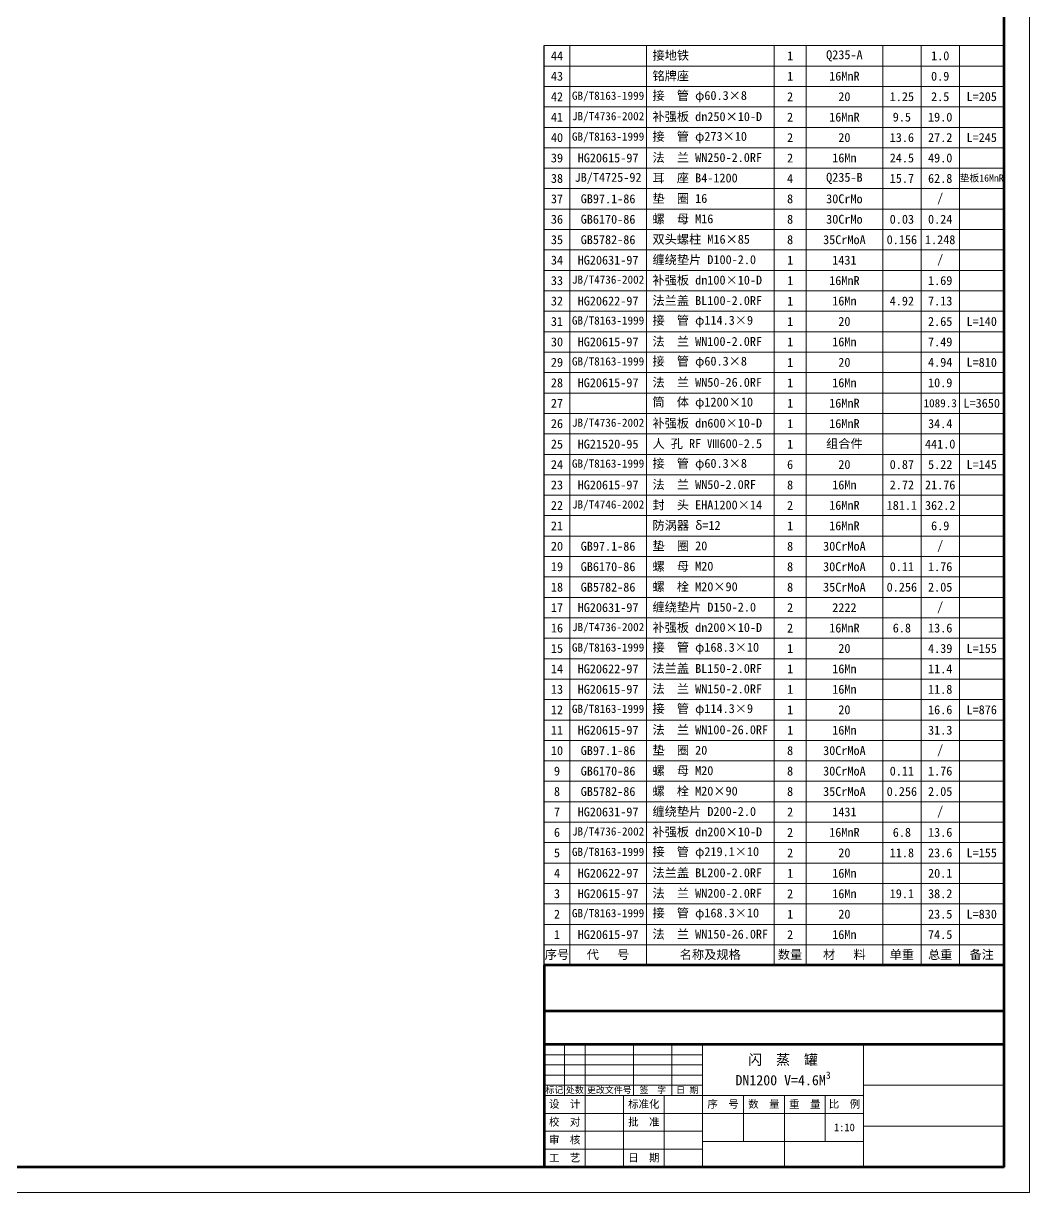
# Model space of a CAD drawing. Header units: millimetres. Extents: x 854 to 1694, y 81 to 1269.
# Drawn here: x 1300.2 to 1694, y 81.2 to 538.9 of the extents above; entities that cross this region are included whole.
import ezdxf

# ---------------------------------------------------------------- set-up
doc = ezdxf.new("R2010")
doc.units = ezdxf.units.MM
for name, color, linetype, lineweight in [('文字层', 3, 'Continuous', 15), ('细线', 7, 'Continuous', 15), ('轮廓线', 4, 'Continuous', 30)]:
    doc.layers.add(name, color=color, linetype=linetype, lineweight=lineweight)
doc.styles.get("Standard").update_dxf_attribs({"font": 'SIMFANG.TTF'})

msp = doc.modelspace()

# ---------------------------------------------------------------- linework, layer by layer
at = {"layer": '细线', "lineweight": 15}
msp.add_line((1694.02701, 81.18281), (1694.02701, 1269.18281), dxfattribs=at)
at = {"layer": '细线'}
for p, q in [((1684.02701, 530.18281), (1504.02701, 530.18281)), ((1514.02701, 170.18281), (1514.02701, 530.18281)), ((1544.02701, 170.18281), (1544.02701, 530.18281)), ((1594.02701, 170.18281), (1594.02701, 530.18281)), ((1606.52701, 170.18281), (1606.52701, 530.18281)), ((1636.52701, 170.18281), (1636.52701, 530.18281)), ((1651.52701, 170.18281), (1651.52701, 530.18281)), ((1666.52701, 170.18281), (1666.52701, 530.18281)), ((1684.02701, 522.18281), (1504.02701, 522.18281)), ((1684.02701, 514.18281), (1504.02701, 514.18281)), ((1684.02701, 506.18281), (1504.02701, 506.18281)), ((1684.02701, 498.18281), (1504.02701, 498.18281)), ((1684.02701, 490.18281), (1504.02701, 490.18281)), ((1684.02701, 482.18281), (1504.02701, 482.18281)), ((1684.02701, 474.18281), (1504.02701, 474.18281)), ((1684.02701, 466.18281), (1504.02701, 466.18281)), ((1684.02701, 458.18281), (1504.02701, 458.18281)), ((1684.02701, 450.18281), (1504.02701, 450.18281)), ((1684.02701, 442.18281), (1504.02701, 442.18281)), ((1684.02701, 434.18281), (1504.02701, 434.18281)), ((1684.02701, 426.18281), (1504.02701, 426.18281)), ((1684.02701, 418.18281), (1504.02701, 418.18281)), ((1684.02701, 410.18281), (1504.02701, 410.18281)), ((1684.02701, 402.18281), (1504.02701, 402.18281)), ((1684.02701, 394.18281), (1504.02701, 394.18281)), ((1684.02701, 386.18281), (1504.02701, 386.18281)), ((1684.02701, 378.18281), (1504.02701, 378.18281)), ((1684.02701, 370.18281), (1504.02701, 370.18281)), ((1684.02701, 362.18281), (1504.02701, 362.18281)), ((1684.02701, 354.18281), (1504.02701, 354.18281)), ((1684.02701, 346.18281), (1504.02701, 346.18281)), ((1684.02701, 338.18281), (1504.02701, 338.18281)), ((1684.02701, 330.18281), (1504.02701, 330.18281)), ((1684.02701, 322.18281), (1504.02701, 322.18281)), ((1684.02701, 314.18281), (1504.02701, 314.18281)), ((1684.02701, 306.18281), (1504.02701, 306.18281)), ((1684.02701, 298.18281), (1504.02701, 298.18281)), ((1684.02701, 290.18281), (1504.02701, 290.18281)), ((1684.02701, 282.18281), (1504.02701, 282.18281)), ((1684.02701, 274.18281), (1504.02701, 274.18281)), ((1684.02701, 266.18281), (1504.02701, 266.18281)), ((1684.02701, 258.18281), (1504.02701, 258.18281)), ((1684.02701, 250.18281), (1504.02701, 250.18281)), ((1684.02701, 242.18281), (1504.02701, 242.18281)), ((1684.02701, 234.18281), (1504.02701, 234.18281)), ((1684.02701, 226.18281), (1504.02701, 226.18281)), ((1684.02701, 218.18281), (1504.02701, 218.18281)), ((1684.02701, 210.18281), (1504.02701, 210.18281)), ((1684.02701, 202.18281), (1504.02701, 202.18281)), ((1684.02701, 194.18281), (1504.02701, 194.18281)), ((1684.02701, 186.18281), (1504.02701, 186.18281)), ((1684.02701, 178.18281), (1504.02701, 178.18281)), ((1512.02701, 119.18281), (1512.02701, 139.18281)), ((1520.02701, 115.18281), (1520.02701, 139.18281)), ((1539.02701, 119.18281), (1539.02701, 139.18281)), ((1554.02701, 119.18281), (1554.02701, 139.18281)), ((1566.02701, 91.18281), (1566.02701, 139.18281)), ((1629.02701, 91.18281), (1629.02701, 139.18281)), ((1504.02701, 135.18281), (1566.02701, 135.18281)), ((1504.02701, 131.18281), (1566.02701, 131.18281)), ((1504.02701, 127.18281), (1566.02701, 127.18281)), ((1504.02701, 123.18281), (1566.02701, 123.18281)), ((1504.02701, 119.18281), (1566.02701, 119.18281)), ((1535.02701, 119.18281), (1535.02701, 91.18281)), ((1551.02701, 119.18281), (1551.02701, 91.18281)), ((1629.02701, 119.18281), (1566.02701, 119.18281)), ((1582.02701, 101.18281), (1582.02701, 119.18281)), ((1598.02701, 91.18281), (1598.02701, 119.18281)), ((1614.02701, 101.18281), (1614.02701, 119.18281)), ((1684.02701, 123.18281), (1629.02701, 123.18281)), ((1520.02701, 115.18281), (1520.02701, 91.18281)), ((1504.02701, 112.18281), (1566.02701, 112.18281)), ((1629.02701, 112.18281), (1566.02701, 112.18281)), ((1684.02701, 107.18281), (1629.02701, 107.18281)), ((1504.02701, 105.18281), (1566.02701, 105.18281)), ((1629.02701, 101.18281), (1566.02701, 101.18281)), ((1504.02701, 98.18281), (1566.02701, 98.18281)), ((1694.02701, 81.18281), (854.02702, 81.18281))]:
    msp.add_line(p, q, dxfattribs=at)
at = {"layer": '轮廓线', "lineweight": 70}
for p, q in [((1684.02701, 91.18281), (1684.02701, 1259.18281)), ((1504.02701, 170.18281), (1504.02701, 139.18281)), ((1684.02701, 170.18281), (1504.02701, 170.18281)), ((1684.02701, 152.18281), (1504.02701, 152.18281)), ((1684.02701, 139.18281), (1504.02701, 139.18281)), ((1504.02701, 139.18281), (1504.02701, 91.18281)), ((1684.02701, 91.18281), (879.02702, 91.18281))]:
    msp.add_line(p, q, dxfattribs=at)
at = {"layer": '轮廓线', "lineweight": 30}
msp.add_line((1504.02701, 170.18281), (1504.02701, 530.18281), dxfattribs=at)

# ---------------------------------------------------------------- texts
at = {"layer": '文字层'}
for s, insert, char_height, width, attachment_point in [('44', (1509.02701, 526.18281), 3.5, 10, 5), ('43', (1509.02701, 518.18281), 3.5, 10, 5), ('42', (1509.02701, 510.18281), 3.5, 10, 5), ('41', (1509.02701, 502.18281), 3.5, 10, 5), ('40', (1509.02701, 494.18281), 3.5, 10, 5), ('39', (1509.02701, 486.18281), 3.5, 10, 5), ('JB/T4725-92', (1529.02701, 478.18281), 3.5, 30, 5), (' 耳  座 B4-1200', (1544.02701, 478.18281), 3.5, 55, 4), ('38', (1509.02701, 478.18281), 3.5, 10, 5), ('4', (1600.27701, 478.18281), 3.5, 12.5, 5), ('Q235-B', (1621.52701, 478.18281), 3.5, 30, 5), ('15.7', (1644.02701, 478.18281), 3.5, 15, 5), ('62.8', (1659.02701, 478.18281), 3.5, 15, 5), ('37', (1509.02701, 470.18281), 3.5, 10, 5), ('36', (1509.02701, 462.18281), 3.5, 10, 5), ('35', (1509.02701, 454.18281), 3.5, 10, 5), ('34', (1509.02701, 446.18281), 3.5, 10, 5), ('33', (1509.02701, 438.18281), 3.5, 10, 5), ('32', (1509.02701, 430.18281), 3.5, 10, 5), ('31', (1509.02701, 422.18281), 3.5, 10, 5), ('30', (1509.02701, 414.18281), 3.5, 10, 5), ('29', (1509.02701, 406.18281), 3.5, 10, 5), ('28', (1509.02701, 398.18281), 3.5, 10, 5), ('27', (1509.02701, 390.18281), 3.5, 10, 5), ('26', (1509.02701, 382.18281), 3.5, 10, 5), ('25', (1509.02701, 374.18281), 3.5, 10, 5), ('24', (1509.02701, 366.18281), 3.5, 10, 5), ('23', (1509.02701, 358.18281), 3.5, 10, 5), ('22', (1509.02701, 350.18281), 3.5, 10, 5), ('21', (1509.02701, 342.18281), 3.5, 10, 5), ('20', (1509.02701, 334.18281), 3.5, 10, 5), ('19', (1509.02701, 326.18281), 3.5, 10, 5), ('18', (1509.02701, 318.18281), 3.5, 10, 5), ('17', (1509.02701, 310.18281), 3.5, 10, 5), ('16', (1509.02701, 302.18281), 3.5, 10, 5), ('15', (1509.02701, 294.18281), 3.5, 10, 5), ('14', (1509.02701, 286.18281), 3.5, 10, 5), ('13', (1509.02701, 278.18281), 3.5, 10, 5), ('12', (1509.02701, 270.18281), 3.5, 10, 5), ('11', (1509.02701, 262.18281), 3.5, 10, 5), ('10', (1509.02701, 254.18281), 3.5, 10, 5), ('9', (1509.02701, 246.18281), 3.5, 10, 5), ('8', (1509.02701, 238.18281), 3.5, 10, 5), ('7', (1509.02701, 230.18281), 3.5, 10, 5), ('6', (1509.02701, 222.18281), 3.5, 10, 5), ('5', (1509.02701, 214.18281), 3.5, 10, 5), ('4', (1509.02701, 206.18281), 3.5, 10, 5), ('3', (1509.02701, 198.18281), 3.5, 10, 5), ('2', (1509.02701, 190.18281), 3.5, 10, 5), ('1', (1509.02701, 182.18281), 3.5, 10, 5), ('序号', (1509.02701, 174.18281), 3.5, 10, 5), ('代   号', (1529.02701, 174.18281), 3.5, 30, 5), ('名称及规格', (1569.02701, 174.18281), 3.5, 50, 5), ('数量', (1600.27701, 174.18281), 3.5, 12.5, 5), ('材   料', (1621.52701, 174.18281), 3.5, 30, 5), ('单重', (1644.02701, 174.18281), 3.5, 15, 5), ('总重', (1659.02701, 174.18281), 3.5, 15, 5), ('备注', (1675.27701, 174.18281), 3.5, 17.5, 5), ('\\A1;闪  蒸  罐\\PDN1200 V=4.6M{\\H0.7x;\\S3^ ;}', (1597.52701, 129.18281), 4, 63, 5), ('标记', (1508.02701, 121.18281), 2.5, 8, 5), ('处数', (1516.02701, 121.18281), 2.5, 8, 5), ('更改文件号', (1529.52701, 121.18281), 2.5, 19, 5), ('签  字', (1546.52701, 121.18281), 2.5, 15, 5), ('日 期', (1560.02701, 121.18281), 2.5, 12, 5), ('设  计', (1512.02701, 115.68281), 3, 16, 5), ('标准化', (1543.02701, 115.68281), 3, 16, 5), ('序  号', (1574.02701, 115.68281), 3, 16, 5), ('数  量', (1590.02701, 115.68281), 3, 16, 5), ('重  量', (1606.02701, 115.68281), 3, 16, 5), ('比  例', (1621.52701, 115.68281), 3, 15, 5), ('校  对', (1512.02701, 108.68281), 3, 16, 5), ('批  准', (1543.02701, 108.68281), 3, 16, 5), ('1:10', (1621.52701, 106.68281), 3, 15, 5), ('审  核', (1512.02701, 101.68281), 3, 16, 5), ('工  艺', (1512.02701, 94.68281), 3, 16, 5), ('日  期', (1543.02701, 94.68281), 3, 16, 5)]:
    msp.add_mtext(s, dxfattribs=dict(at, insert=insert, char_height=char_height, width=width, attachment_point=attachment_point))
at = {"layer": '文字层', "lineweight": 15}
for s, insert, char_height, width, attachment_point in [(' 接地铁', (1544.02701, 526.18281), 3.5, 55, 4), ('1', (1600.27701, 526.18281), 3.5, 12.5, 5), ('1.0', (1659.02701, 526.18281), 3.5, 15, 5), (' 铭牌座', (1544.02701, 518.18281), 3.5, 50, 4), ('1', (1600.27701, 518.18281), 3.5, 12.5, 5), ('0.9', (1659.02701, 518.18281), 3.5, 15, 5), (' 接  管 φ60.3×8', (1544.02701, 510.18281), 3.5, 55, 4), ('2', (1600.27701, 510.18281), 3.5, 12.5, 5), ('1.25', (1644.02701, 510.18281), 3.5, 15, 5), ('2.5', (1659.02701, 510.18281), 3.5, 15, 5), ('L=205', (1675.27701, 510.18281), 3.5, 17.5, 5), (' 补强板 dn250×10-D', (1544.02701, 502.18281), 3.5, 50, 4), ('2', (1600.27701, 502.18281), 3.5, 12.5, 5), ('9.5', (1644.02701, 502.18281), 3.5, 15, 5), ('19.0', (1659.02701, 502.18281), 3.5, 15, 5), (' 接  管 φ273×10', (1544.02701, 494.18281), 3.5, 55, 4), ('2', (1600.27701, 494.18281), 3.5, 12.5, 5), ('13.6', (1644.02701, 494.18281), 3.5, 15, 5), ('27.2', (1659.02701, 494.18281), 3.5, 15, 5), ('L=245', (1675.27701, 494.18281), 3.5, 17.5, 5), (' 法  兰 WN250-2.0RF', (1544.02701, 486.18281), 3.5, 55, 4), ('24.5', (1644.02701, 486.18281), 3.5, 15, 5), ('49.0', (1659.02701, 486.18281), 3.5, 15, 5), ('垫板16MnR', (1675.27701, 478.18281), 2.8, 17.5, 5), (' 螺  母 M16', (1544.02701, 462.18281), 3.5, 50, 4), ('8', (1600.27701, 462.18281), 3.5, 12.5, 5), ('0.03', (1644.02701, 462.18281), 3.5, 15, 5), ('0.24', (1659.02701, 462.18281), 3.5, 15, 5), (' 双头螺柱 M16×85', (1544.02701, 454.18281), 3.5, 55, 4), ('0.156', (1644.02701, 454.18281), 3.5, 15, 5), ('1.248', (1659.02701, 454.18281), 3.5, 15, 5), (' 补强板 dn100×10-D', (1544.02701, 438.18281), 3.5, 50, 4), ('1', (1600.27701, 438.18281), 3.5, 12.5, 5), ('1.69', (1659.02701, 438.18281), 3.5, 15, 5), (' 法兰盖 BL100-2.0RF', (1544.02701, 430.18281), 3.5, 55, 4), ('4.92', (1644.02701, 430.18281), 3.5, 15, 5), ('7.13', (1659.02701, 430.18281), 3.5, 15, 5), (' 接  管 φ114.3×9', (1544.02701, 422.18281), 3.5, 55, 4), ('1', (1600.27701, 422.18281), 3.5, 12.5, 5), ('2.65', (1659.02701, 422.18281), 3.5, 15, 5), ('L=140', (1675.27701, 422.18281), 3.5, 17.5, 5), (' 法  兰 WN100-2.0RF', (1544.02701, 414.18281), 3.5, 55, 4), ('7.49', (1659.02701, 414.18281), 3.5, 15, 5), (' 接  管 φ60.3×8', (1544.02701, 406.18281), 3.5, 55, 4), ('1', (1600.27701, 406.18281), 3.5, 12.5, 5), ('4.94', (1659.02701, 406.18281), 3.5, 15, 5), ('L=810', (1675.27701, 406.18281), 3.5, 17.5, 5), (' 法  兰 WN50-26.0RF', (1544.02701, 398.18281), 3.5, 55, 4), ('10.9', (1659.02701, 398.18281), 3.5, 15, 5), (' 筒  体 φ1200×10', (1544.02701, 390.18281), 3.5, 50, 4), ('1', (1600.27701, 390.18281), 3.5, 12.5, 5), ('1089.3', (1659.02701, 390.18281), 3.2, 15, 5), ('L=3650', (1675.27701, 390.18281), 3.5, 17.5, 5), (' 补强板 dn600×10-D', (1544.02701, 382.18281), 3.5, 50, 4), ('1', (1600.27701, 382.18281), 3.5, 12.5, 5), ('34.4', (1659.02701, 382.18281), 3.5, 15, 5), (' 人 孔 RF Ⅷ600-2.5', (1544.02701, 374.18281), 3.5, 55, 4), ('441.0', (1659.02701, 374.18281), 3.5, 15, 5), (' 接  管 φ60.3×8', (1544.02701, 366.18281), 3.5, 55, 4), ('6', (1600.27701, 366.18281), 3.5, 12.5, 5), ('0.87', (1644.02701, 366.18281), 3.5, 15, 5), ('5.22', (1659.02701, 366.18281), 3.5, 15, 5), ('L=145', (1675.27701, 366.18281), 3.5, 17.5, 5), (' 法  兰 WN50-2.0RF', (1544.02701, 358.18281), 3.5, 55, 4), ('2.72', (1644.02701, 358.18281), 3.5, 15, 5), ('21.76', (1659.02701, 358.18281), 3.5, 15, 5), (' 防涡器 δ=12', (1544.02701, 342.18281), 3.5, 55, 4), ('6.9', (1659.02701, 342.18281), 3.5, 15, 5), (' 螺  母 M20', (1544.02701, 326.18281), 3.5, 50, 4), ('8', (1600.27701, 326.18281), 3.5, 12.5, 5), ('0.11', (1644.02701, 326.18281), 3.5, 15, 5), ('1.76', (1659.02701, 326.18281), 3.5, 15, 5), (' 螺  栓 M20×90', (1544.02701, 318.18281), 3.5, 55, 4), ('0.256', (1644.02701, 318.18281), 3.5, 15, 5), ('2.05', (1659.02701, 318.18281), 3.5, 15, 5), (' 补强板 dn200×10-D', (1544.02701, 302.18281), 3.5, 50, 4), ('2', (1600.27701, 302.18281), 3.5, 12.5, 5), ('6.8', (1644.02701, 302.18281), 3.5, 15, 5), ('13.6', (1659.02701, 302.18281), 3.5, 15, 5), (' 接  管 φ168.3×10', (1544.02701, 294.18281), 3.5, 55, 4), ('1', (1600.27701, 294.18281), 3.5, 12.5, 5), ('4.39', (1659.02701, 294.18281), 3.5, 15, 5), ('L=155', (1675.27701, 294.18281), 3.5, 17.5, 5), (' 法兰盖 BL150-2.0RF', (1544.02701, 286.18281), 3.5, 55, 4), ('11.4', (1659.02701, 286.18281), 3.5, 15, 5), (' 法  兰 WN150-2.0RF', (1544.02701, 278.18281), 3.5, 55, 4), ('11.8', (1659.02701, 278.18281), 3.5, 15, 5), (' 接  管 φ114.3×9', (1544.02701, 270.18281), 3.5, 55, 4), ('1', (1600.27701, 270.18281), 3.5, 12.5, 5), ('16.6', (1659.02701, 270.18281), 3.5, 15, 5), ('L=876', (1675.27701, 270.18281), 3.5, 17.5, 5), (' 法  兰 WN100-26.0RF', (1544.02701, 262.18281), 3.5, 55, 4), ('31.3', (1659.02701, 262.18281), 3.5, 15, 5), (' 螺  母 M20', (1544.02701, 246.18281), 3.5, 50, 4), ('8', (1600.27701, 246.18281), 3.5, 12.5, 5), ('0.11', (1644.02701, 246.18281), 3.5, 15, 5), ('1.76', (1659.02701, 246.18281), 3.5, 15, 5), (' 螺  栓 M20×90', (1544.02701, 238.18281), 3.5, 55, 4), ('0.256', (1644.02701, 238.18281), 3.5, 15, 5), ('2.05', (1659.02701, 238.18281), 3.5, 15, 5), (' 补强板 dn200×10-D', (1544.02701, 222.18281), 3.5, 50, 4), ('2', (1600.27701, 222.18281), 3.5, 12.5, 5), ('6.8', (1644.02701, 222.18281), 3.5, 15, 5), ('13.6', (1659.02701, 222.18281), 3.5, 15, 5), (' 接  管 φ219.1×10', (1544.02701, 214.18281), 3.5, 55, 4), ('2', (1600.27701, 214.18281), 3.5, 12.5, 5), ('11.8', (1644.02701, 214.18281), 3.5, 15, 5), ('23.6', (1659.02701, 214.18281), 3.5, 15, 5), ('L=155', (1675.27701, 214.18281), 3.5, 17.5, 5), (' 法兰盖 BL200-2.0RF', (1544.02701, 206.18281), 3.5, 55, 4), ('20.1', (1659.02701, 206.18281), 3.5, 15, 5), (' 法  兰 WN200-2.0RF', (1544.02701, 198.18281), 3.5, 55, 4), ('19.1', (1644.02701, 198.18281), 3.5, 15, 5), ('38.2', (1659.02701, 198.18281), 3.5, 15, 5), (' 接  管 φ168.3×10', (1544.02701, 190.18281), 3.5, 55, 4), ('1', (1600.27701, 190.18281), 3.5, 12.5, 5), ('23.5', (1659.02701, 190.18281), 3.5, 15, 5), ('L=830', (1675.27701, 190.18281), 3.5, 17.5, 5), (' 法  兰 WN150-26.0RF', (1544.02701, 182.18281), 3.5, 55, 4), ('74.5', (1659.02701, 182.18281), 3.5, 15, 5)]:
    msp.add_mtext(s, dxfattribs=dict(at, insert=insert, char_height=char_height, width=width, attachment_point=attachment_point))
at = {"layer": '文字层', "lineweight": 20}
for s, insert, char_height, width, attachment_point in [('Q235-A', (1621.52701, 526.18281), 3.5, 30, 5), ('16MnR', (1621.52701, 518.18281), 3.5, 30, 5), ('GB/T8163-1999', (1529.02701, 510.18281), 3.2, 30, 5), ('20', (1621.52701, 510.18281), 3.5, 30, 5), ('JB/T4736-2002', (1529.02701, 502.18281), 3.2, 30, 5), ('16MnR', (1621.52701, 502.18281), 3.5, 30, 5), ('GB/T8163-1999', (1529.02701, 494.18281), 3.2, 30, 5), ('20', (1621.52701, 494.18281), 3.5, 30, 5), ('HG20615-97', (1529.02701, 486.18281), 3.5, 30, 5), ('2', (1600.27701, 486.18281), 3.5, 12.5, 5), ('16Mn', (1621.52701, 486.18281), 3.5, 30, 5), ('GB97.1-86', (1529.02701, 470.18281), 3.5, 30, 5), (' 垫  圈 16', (1544.02701, 470.18281), 3.5, 55, 4), ('8', (1600.27701, 470.18281), 3.5, 12.5, 5), ('30CrMo', (1621.52701, 470.18281), 3.5, 30, 5), ('/', (1659.02701, 470.18281), 3.5, 15, 5), ('GB6170-86', (1529.02701, 462.18281), 3.5, 30, 5), ('30CrMo', (1621.52701, 462.18281), 3.5, 30, 5), ('GB5782-86', (1529.02701, 454.18281), 3.5, 30, 5), ('8', (1600.27701, 454.18281), 3.5, 12.5, 5), ('35CrMoA', (1621.52701, 454.18281), 3.5, 30, 5), (' 缠绕垫片 D100-2.0', (1544.02701, 446.18281), 3.5, 55, 4), ('/', (1659.02701, 446.18281), 3.5, 15, 5), ('HG20631-97', (1529.02701, 446.18281), 3.5, 30, 5), ('1', (1600.27701, 446.18281), 3.5, 12.5, 5), ('1431', (1621.52701, 446.18281), 3.5, 30, 5), ('JB/T4736-2002', (1529.02701, 438.18281), 3.2, 30, 5), ('16MnR', (1621.52701, 438.18281), 3.5, 30, 5), ('HG20622-97', (1529.02701, 430.18281), 3.5, 30, 5), ('1', (1600.27701, 430.18281), 3.5, 12.5, 5), ('16Mn', (1621.52701, 430.18281), 3.5, 30, 5), ('GB/T8163-1999', (1529.02701, 422.18281), 3.2, 30, 5), ('20', (1621.52701, 422.18281), 3.5, 30, 5), ('HG20615-97', (1529.02701, 414.18281), 3.5, 30, 5), ('1', (1600.27701, 414.18281), 3.5, 12.5, 5), ('16Mn', (1621.52701, 414.18281), 3.5, 30, 5), ('GB/T8163-1999', (1529.02701, 406.18281), 3.2, 30, 5), ('20', (1621.52701, 406.18281), 3.5, 30, 5), ('HG20615-97', (1529.02701, 398.18281), 3.5, 30, 5), ('1', (1600.27701, 398.18281), 3.5, 12.5, 5), ('16Mn', (1621.52701, 398.18281), 3.5, 30, 5), ('16MnR', (1621.52701, 390.18281), 3.5, 30, 5), ('JB/T4736-2002', (1529.02701, 382.18281), 3.2, 30, 5), ('16MnR', (1621.52701, 382.18281), 3.5, 30, 5), ('HG21520-95', (1529.02701, 374.18281), 3.5, 30, 5), ('1', (1600.27701, 374.18281), 3.5, 12.5, 5), ('组合件', (1621.52701, 374.18281), 3.5, 30, 5), ('GB/T8163-1999', (1529.02701, 366.18281), 3.2, 30, 5), ('20', (1621.52701, 366.18281), 3.5, 30, 5), ('HG20615-97', (1529.02701, 358.18281), 3.5, 30, 5), ('8', (1600.27701, 358.18281), 3.5, 12.5, 5), ('16Mn', (1621.52701, 358.18281), 3.5, 30, 5), ('JB/T4746-2002', (1529.02701, 350.18281), 3.2, 30, 5), (' 封  头 EHA1200×14', (1544.02701, 350.18281), 3.5, 55, 4), ('2', (1600.27701, 350.18281), 3.5, 12.5, 5), ('16MnR', (1621.52701, 350.18281), 3.5, 30, 5), ('181.1', (1644.02701, 350.18281), 3.5, 15, 5), ('362.2', (1659.02701, 350.18281), 3.5, 15, 5), ('1', (1600.27701, 342.18281), 3.5, 12.5, 5), ('16MnR', (1621.52701, 342.18281), 3.5, 30, 5), ('GB97.1-86', (1529.02701, 334.18281), 3.5, 30, 5), (' 垫  圈 20', (1544.02701, 334.18281), 3.5, 55, 4), ('8', (1600.27701, 334.18281), 3.5, 12.5, 5), ('30CrMoA', (1621.52701, 334.18281), 3.5, 30, 5), ('/', (1659.02701, 334.18281), 3.5, 15, 5), ('GB6170-86', (1529.02701, 326.18281), 3.5, 30, 5), ('30CrMoA', (1621.52701, 326.18281), 3.5, 30, 5), ('GB5782-86', (1529.02701, 318.18281), 3.5, 30, 5), ('8', (1600.27701, 318.18281), 3.5, 12.5, 5), ('35CrMoA', (1621.52701, 318.18281), 3.5, 30, 5), ('HG20631-97', (1529.02701, 310.18281), 3.5, 30, 5), (' 缠绕垫片 D150-2.0', (1544.02701, 310.18281), 3.5, 55, 4), ('2', (1600.27701, 310.18281), 3.5, 12.5, 5), ('2222', (1621.52701, 310.18281), 3.5, 30, 5), ('/', (1659.02701, 310.18281), 3.5, 15, 5), ('JB/T4736-2002', (1529.02701, 302.18281), 3.2, 30, 5), ('16MnR', (1621.52701, 302.18281), 3.5, 30, 5), ('GB/T8163-1999', (1529.02701, 294.18281), 3.2, 30, 5), ('20', (1621.52701, 294.18281), 3.5, 30, 5), ('HG20622-97', (1529.02701, 286.18281), 3.5, 30, 5), ('1', (1600.27701, 286.18281), 3.5, 12.5, 5), ('16Mn', (1621.52701, 286.18281), 3.5, 30, 5), ('HG20615-97', (1529.02701, 278.18281), 3.5, 30, 5), ('1', (1600.27701, 278.18281), 3.5, 12.5, 5), ('16Mn', (1621.52701, 278.18281), 3.5, 30, 5), ('GB/T8163-1999', (1529.02701, 270.18281), 3.2, 30, 5), ('20', (1621.52701, 270.18281), 3.5, 30, 5), ('HG20615-97', (1529.02701, 262.18281), 3.5, 30, 5), ('1', (1600.27701, 262.18281), 3.5, 12.5, 5), ('16Mn', (1621.52701, 262.18281), 3.5, 30, 5), (' 垫  圈 20', (1544.02701, 254.18281), 3.5, 55, 4), ('/', (1659.02701, 254.18281), 3.5, 15, 5), ('GB97.1-86', (1529.02701, 254.18281), 3.5, 30, 5), ('8', (1600.27701, 254.18281), 3.5, 12.5, 5), ('30CrMoA', (1621.52701, 254.18281), 3.5, 30, 5), ('GB6170-86', (1529.02701, 246.18281), 3.5, 30, 5), ('30CrMoA', (1621.52701, 246.18281), 3.5, 30, 5), ('GB5782-86', (1529.02701, 238.18281), 3.5, 30, 5), ('8', (1600.27701, 238.18281), 3.5, 12.5, 5), ('35CrMoA', (1621.52701, 238.18281), 3.5, 30, 5), ('HG20631-97', (1529.02701, 230.18281), 3.5, 30, 5), (' 缠绕垫片 D200-2.0', (1544.02701, 230.18281), 3.5, 55, 4), ('2', (1600.27701, 230.18281), 3.5, 12.5, 5), ('1431', (1621.52701, 230.18281), 3.5, 30, 5), ('/', (1659.02701, 230.18281), 3.5, 15, 5), ('JB/T4736-2002', (1529.02701, 222.18281), 3.2, 30, 5), ('16MnR', (1621.52701, 222.18281), 3.5, 30, 5), ('GB/T8163-1999', (1529.02701, 214.18281), 3.2, 30, 5), ('20', (1621.52701, 214.18281), 3.5, 30, 5), ('HG20622-97', (1529.02701, 206.18281), 3.5, 30, 5), ('1', (1600.27701, 206.18281), 3.5, 12.5, 5), ('16Mn', (1621.52701, 206.18281), 3.5, 30, 5), ('HG20615-97', (1529.02701, 198.18281), 3.5, 30, 5), ('2', (1600.27701, 198.18281), 3.5, 12.5, 5), ('16Mn', (1621.52701, 198.18281), 3.5, 30, 5), ('GB/T8163-1999', (1529.02701, 190.18281), 3.2, 30, 5), ('20', (1621.52701, 190.18281), 3.5, 30, 5), ('HG20615-97', (1529.02701, 182.18281), 3.5, 30, 5), ('2', (1600.27701, 182.18281), 3.5, 12.5, 5), ('16Mn', (1621.52701, 182.18281), 3.5, 30, 5)]:
    msp.add_mtext(s, dxfattribs=dict(at, insert=insert, char_height=char_height, width=width, attachment_point=attachment_point))

doc.saveas('drawing.dxf')
